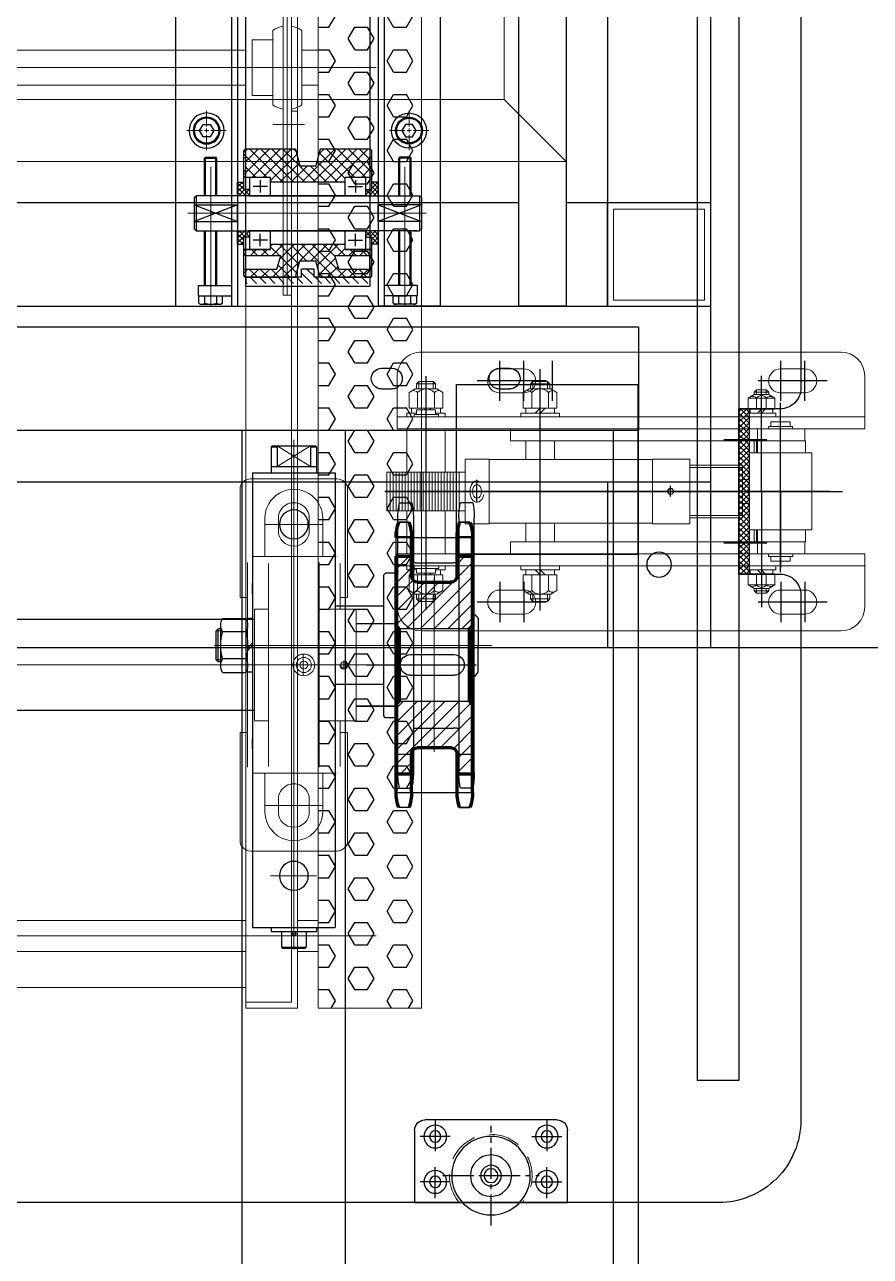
# Model space of a CAD drawing. Extents: x 539033 to 804858, y 468425 to 1263560.
# Drawn here: x 743994 to 744403, y 508501 to 509097 of the extents above; entities that cross this region are included whole.
import ezdxf

# ---------------------------------------------------------------- set-up
doc = ezdxf.new("R2010")
doc.units = 0
doc.header["$LTSCALE"] = 1000
doc.header["$MEASUREMENT"] = 0
for name, pattern in [('0', [0, 0]), ('3', [5, 2.5, -1.25, 0, -1.25]), ('ACAD_ISO02W100', [15, 12, -3]), ('ACAD_ISO04W100', [30, 24, -3, 0, -3]), ('ACAD_ISO05W100', [33, 24, -3, 0, -3, 0, -3]), ('CENTER', [50.8, 31.75, -6.35, 6.35, -6.35]), ('CENTER2', [1.125, 0.75, -0.125, 0.125, -0.125]), ('CENTERX2', [4, 2.5, -0.5, 0.5, -0.5]), ('DASHDOT', [25.4, 12.7, -6.35, 0, -6.35]), ('HIDDEN', [0.375, 0.25, -0.125]), ('SOLID', [0])]:
    doc.linetypes.add(name, pattern=pattern)
doc.layers.get('0').update_dxf_attribs({"linetype": 'CONTINUOUS'})
for name, color, linetype in [('1', 1, 'DASHDOT'), ('center', 10, 'CENTER'), ('CONTINOUS', 3, 'CONTINUOUS'), ('摄像头', 7, 'CONTINUOUS')]:
    doc.layers.add(name, color=color, linetype=linetype)
for name, color, linetype, lineweight in [('3', 7, 'ACAD_ISO04W100', 15), ('CAXA0', 7, 'CONTINUOUS', 25), ('双点划线', 7, 'ACAD_ISO05W100', 15), ('标注', 7, 'SOLID', 15), ('点划线', 1, 'ACAD_ISO04W100', 15), ('粗实线', 7, '0', 30), ('细实线', 7, 'SOLID', 15), ('虚线', 6, 'ACAD_ISO02W100', 18)]:
    doc.layers.add(name, color=color, linetype=linetype, lineweight=lineweight)

# ---------------------------------------------------------------- blocks, each defined once
blk = doc.blocks.new('A$C321231D6')
h = blk.add_hatch()
h.set_pattern_fill('HEX', color=256, scale=50, angle=180, style=0)
h.set_pattern_definition([(3e-14, (-120446.106, -88191.494), (-3e-15, 10.82531755), [6.25, -12.5]), (120, (-120446.106, -88191.494), (-9.375, -5.4126588), [6.25, -12.5]), (60, (-120439.856, -88191.494), (-9.375, 5.4126588), [6.25, -12.5])])
h.paths.add_polyline_path([(550, 0), (550, 500), (600, 500), (600, 0)])
at = {"layer": 'center', "lineweight": 5, "ltscale": 0.2}
for p, q in [((28.08, 455), (578.08, 455)), ((21.92, 35), (578.08, 35))]:
    blk.add_line(p, q, dxfattribs=at)
at = {"layer": 'center', "lineweight": 5, "ltscale": 4}
blk.add_line((543.29, 427.5), (528.07, 427.5), dxfattribs=at)
at = {"layer": 'CONTINOUS', "lineweight": 5}
for p, q in [((515, 500), (515, 0)), ((537, 497), (537, 3)), ((540, 500), (540, 0)), ((533, 345), (533, 490)), ((535, 345), (535, 490)), ((537, 345), (537, 490)), ((528, 437), (528, 473)), ((542, 437), (542, 473)), ((528, 468.5), (518, 468.5)), ((518, 441.5), (518, 468.5)), ((119.8, 463.5), (515, 463.5)), ((550, 463.5), (542, 463.5)), ((119.8, 446.5), (515, 446.5)), ((528, 441.5), (518, 441.5)), ((550, 446.5), (542, 446.5)), ((540, 434), (537, 434)), ((537, 345), (533, 345)), ((85, 42.5), (515, 42.5)), ((540, 42.5), (550, 42.5)), ((85, 27.5), (515, 27.5)), ((540, 27.5), (550, 27.5)), ((515, 10), (85, 10)), ((537, 3), (515, 3)), ((537, 3), (515, 3)), ((540, 0), (515, 0)), ((540, 0), (515, 0))]:
    blk.add_line(p, q, dxfattribs=at)
blk.add_lwpolyline([(550, 0), (550, 500), (600, 500), (600, 0)], close=True, dxfattribs=at)
for centre, start, end in [((534.26, 464.6), 96.91008, 126.69274), ((535.74, 464.6), 53.30726, 83.08992), ((534.26, 445.4), 233.30726, 263.08992), ((535.74, 445.4), 276.91008, 306.69274)]:
    blk.add_arc(centre, 10.48, start, end, dxfattribs=at)
blk = doc.blocks.new('A$C21B97B69')
at = {"color": 1, "linetype": 'CENTER2', "ltscale": 0.02}
for p, q in [((37, 51.04), (37, 2.88)), ((10, 37.88), (10, 22.68)), ((64, 37.88), (64, 22.68)), ((17.19, 29.96), (2.75, 29.96)), ((56.81, 29.96), (71.25, 29.96)), ((13.63, 26.96), (60.37, 26.96)), ((31.99, 26.96), (41.79, 26.96)), ((10, 0.12), (10, 15.32)), ((64, 0.12), (64, 15.32)), ((17.19, 8.04), (2.75, 8.04)), ((56.81, 8.04), (71.25, 8.04))]:
    blk.add_line(p, q, dxfattribs=at)
at = {"color": 4}
for p, q in [((0, 40), (74, 40)), ((0, 5), (0, 40)), ((74, 40), (74, 5)), ((69, 0), (5, 0))]:
    blk.add_line(p, q, dxfattribs=at)
for centre, radius in [((37, 26.96), 19), ((37, 26.96), 10), ((10, 29.96), 5.5), ((10, 29.96), 2.75), ((37, 26.96), 5), ((37, 26.96), 3.38), ((64, 29.96), 5.5), ((64, 29.96), 2.75), ((10, 8.04), 5.5), ((64, 8.04), 5.5), ((10, 8.04), 2.75), ((64, 8.04), 2.75)]:
    blk.add_circle(centre, radius, dxfattribs=at)
at = {"color": 4, "linetype": 'HIDDEN', "lineweight": 9, "ltscale": 0.06}
blk.add_arc((36.89, 26.96), 20, 139.31688, 40.68312, dxfattribs=at)
at = {"color": 4}
for centre, start, end in [((5, 5), 180, 270), ((69, 5), 270, 0)]:
    blk.add_arc(centre, 5, start, end, dxfattribs=at)
blk = doc.blocks.new('A$C2E146BF2')
h = blk.add_hatch()
h.set_pattern_fill('ANSI37', color=2, scale=15, style=0)
h.set_pattern_definition([(45, (-108616.8856, 27284.7453), (-1.325825215, 1.325825215), []), (135, (-108616.8856, 27284.7453), (-1.325825215, -1.325825215), [])])
h.paths.add_polyline_path([(969.96, 395.04), (974.96, 395.04), (974.96, 315.04), (969.96, 315.04)])
at = {"color": 1, "linetype": 'CENTER'}
for p, q in [((983.51, 380.04), (962.63, 380.04)), ((983.51, 330.04), (962.63, 330.04))]:
    blk.add_line(p, q, dxfattribs=at)
at = {"color": 4}
blk.add_lwpolyline([(10, 395.04, -0.414214), (0, 405.04), (0, 659.04, -0.414214), (40, 699.04), (959.96, 699.04, -0.414214), (999.96, 659.04), (999.96, 405.04, -0.414214), (989.96, 395.04), (969.96, 395.04), (969.96, 315.04), (989.96, 315.04, -0.414214), (999.96, 305.04), (999.96, 51.04, -0.414214), (959.96, 11.04), (40, 11.04, -0.414214), (0, 51.04), (0, 305.04, -0.414214), (10, 315.04), (30, 315.04), (30, 395.04)], format="xyb", close=True, dxfattribs=at)
blk.add_lwpolyline([(969.96, 395.04), (974.96, 395.04), (974.96, 315.04), (969.96, 315.04)], close=True, dxfattribs=at)
at = {"layer": 'CAXA0', "lineweight": 25}
blk.add_lwpolyline([(949.97, 70.04), (949.97, 640.04), (969.96, 640.04), (969.97, 70.04)], close=True, dxfattribs=at)
at = {"linetype": 'ByBlock', "xscale": -1, "rotation": 180}
blk.add_blockref('A$C21B97B69', (812.98, 51.04), dxfattribs=at)
blk = doc.blocks.new('A$C4D7979D7')
at = {"layer": '1', "linetype": 'CENTERX2'}
for p, q in [((29.08, 111.22), (29.08, 130.69)), ((40.71, 111.22), (40.71, 130.69)), ((165.08, 111.22), (165.08, 130.69)), ((176.71, 111.22), (176.71, 130.69)), ((18.2, 120.96), (51.58, 120.96)), ((50.01, 67.46), (50.01, 123.46)), ((154.2, 120.96), (187.58, 120.96)), ((157.14, 125.01), (157.14, 8.25)), ((212.36, 124.7), (212.36, 11.68)), ((40.8, 106.54), (40.8, 24.54)), ((40.8, 67.46), (40.8, 104.64)), ((187.7, 72.43), (187.7, 61.84)), ((232.38, 67.46), (10.86, 67.46)), ((16.86, 67.46), (232.25, 67.46)), ((40.8, 67.46), (40.8, 30.27)), ((50.01, 67.46), (50.01, 11.45)), ((94.02, 69.85), (94.02, 64.79)), ((29.08, 23.69), (29.08, 4.22)), ((40.71, 23.69), (40.71, 4.22)), ((151.2, 23.69), (151.2, 4.22)), ((165.08, 23.69), (165.08, 4.22)), ((176.71, 23.69), (176.71, 4.22)), ((18.2, 13.96), (51.58, 13.96)), ((154.2, 13.96), (187.58, 13.96))]:
    blk.add_line(p, q, dxfattribs=at)
at = {"layer": '3', "linetype": 'Continuous'}
for p, q in [((11.63, 134.91), (214.69, 134.91)), ((0, 97.7), (0, 123.28)), ((152.49, 119.44), (153.65, 120.61)), ((161.79, 119.44), (152.49, 119.44)), ((152.49, 119.44), (152.49, 117.12)), ((160.63, 120.61), (153.65, 120.61)), ((153.65, 120.61), (153.65, 117.12)), ((160.63, 120.61), (160.63, 117.12)), ((160.63, 120.61), (161.79, 119.44)), ((161.79, 119.44), (161.79, 117.12)), ((207.71, 119.44), (208.87, 120.61)), ((217.01, 119.44), (207.71, 119.44)), ((207.71, 119.44), (207.71, 117.12)), ((208.87, 120.61), (208.87, 117.12)), ((215.85, 120.61), (208.87, 120.61)), ((215.85, 120.61), (215.85, 117.12)), ((215.85, 120.61), (217.01, 119.44)), ((217.01, 119.44), (217.01, 117.12)), ((226.32, 97.7), (226.32, 123.28)), ((43.61, 112.58), (46.52, 114.33)), ((46.52, 115.49), (47.69, 116.65)), ((46.52, 114.33), (46.52, 115.49)), ((53.5, 115.49), (46.52, 115.49)), ((53.5, 114.33), (46.52, 114.33)), ((47.69, 114.33), (47.69, 116.65)), ((52.34, 116.65), (47.69, 116.65)), ((52.34, 114.33), (52.34, 116.65)), ((53.5, 115.49), (52.34, 116.65)), ((53.5, 114.33), (53.5, 115.49)), ((56.41, 112.58), (53.5, 114.33)), ((149, 115.37), (151.91, 117.12)), ((149, 107.81), (149, 115.37)), ((162.38, 117.12), (151.91, 117.12)), ((153.07, 115.37), (153.07, 107.81)), ((161.21, 115.37), (161.21, 107.81)), ((165.28, 115.37), (162.38, 117.12)), ((165.28, 107.81), (165.28, 115.37)), ((204.22, 115.37), (207.13, 117.12)), ((204.22, 107.81), (204.22, 115.37)), ((217.59, 117.12), (207.13, 117.12)), ((208.29, 115.37), (208.29, 107.81)), ((216.43, 115.37), (216.43, 107.81)), ((220.5, 115.37), (217.59, 117.12)), ((220.5, 107.81), (220.5, 115.37)), ((43.61, 107.23), (43.61, 112.58)), ((56.41, 112.58), (43.61, 112.58)), ((47.69, 107.23), (47.69, 112.58)), ((52.34, 107.23), (52.34, 112.58)), ((56.41, 107.23), (56.41, 112.58)), ((165.28, 107.81), (149, 107.81)), ((150.16, 105.37), (150.16, 107.81)), ((154.7, 107.81), (157.14, 105.37)), ((157.14, 107.81), (159.58, 105.37)), ((164.12, 105.37), (164.12, 107.81)), ((220.5, 107.81), (204.22, 107.81)), ((205.38, 105.37), (205.38, 107.81)), ((209.92, 107.81), (210.73, 107)), ((212.36, 107.81), (213.17, 107)), ((219.34, 105.37), (219.34, 107.81)), ((0, 103.51), (226.32, 103.51)), ((43.03, 103.51), (43.03, 105.37)), ((56.99, 105.37), (43.03, 105.37)), ((56.99, 103.51), (43.03, 103.51)), ((56.41, 107.23), (43.61, 107.23)), ((44.54, 105.37), (44.54, 107.23)), ((48.15, 107.23), (50.01, 105.37)), ((50.01, 107.23), (51.87, 105.37)), ((55.48, 105.37), (55.48, 107.23)), ((56.99, 103.51), (56.99, 105.37)), ((166.45, 105.37), (147.84, 105.37)), ((147.84, 103.51), (147.84, 105.37)), ((166.45, 103.51), (147.84, 103.51)), ((166.45, 105.37), (166.45, 103.51)), ((203.06, 103.51), (203.06, 105.37)), ((207.71, 105.37), (203.06, 105.37)), ((218.18, 104.67), (206.23, 104.67)), ((206.23, 103.51), (206.23, 104.67)), ((207.71, 104.67), (207.71, 107)), ((217.01, 107), (207.71, 107)), ((216.78, 104.67), (207.94, 104.67)), ((217.01, 104.67), (217.01, 107)), ((221.66, 105.37), (217.01, 105.37)), ((218.18, 103.51), (218.18, 104.67)), ((221.66, 105.37), (221.66, 103.51)), ((0, 97.7), (226.32, 97.7)), ((28.98, 91.88), (28.98, 97.7)), ((46.62, 98.86), (34.85, 98.86)), ((34.85, 97.7), (34.85, 98.86)), ((36.15, 98.86), (36.15, 101.18)), ((45.45, 101.18), (36.15, 101.18)), ((45.22, 98.86), (36.38, 98.86)), ((45.22, 97.7), (36.38, 97.7)), ((59.32, 97.7), (40.71, 97.7)), ((45.45, 98.86), (45.45, 101.18)), ((46.62, 97.7), (46.62, 98.86)), ((51.97, 91.88), (51.97, 97.7)), ((171.55, 91.88), (171.55, 97.7)), ((203.06, 76.76), (203.06, 97.7)), ((221.66, 76.76), (221.66, 97.7)), ((28.71, 86.07), (28.71, 91.88)), ((51.97, 91.88), (28.71, 91.88)), ((28.98, 91.88), (171.55, 91.88)), ((51.97, 91.88), (51.97, 86.07)), ((52.34, 86.07), (52.34, 91.88)), ((53.5, 86.07), (53.5, 91.88)), ((150.16, 82.87), (150.16, 91.88)), ((164.12, 82.87), (164.12, 91.88)), ((25.68, 67.46), (25.68, 86.07)), ((25.68, 86.07), (55.92, 86.07)), ((55.92, 67.46), (55.92, 86.07)), ((59.13, 80.25), (59.13, 54.66)), ((84.72, 80.25), (59.13, 80.25)), ((84.72, 79.09), (59.13, 79.09)), ((84.72, 83.16), (84.72, 51.76)), ((102.75, 83.16), (84.72, 83.16)), ((102.75, 83.16), (102.75, 51.76)), ((181.82, 82.87), (102.75, 82.87)), ((181.82, 83.16), (181.82, 51.76)), ((193.46, 83.16), (181.82, 83.16)), ((193.46, 83.16), (193.46, 51.76)), ((59.13, 73.27), (55.92, 73.27)), ((193.46, 76.76), (231.26, 76.76)), ((196.36, 76.76), (196.36, 58.15)), ((197.82, 76.76), (197.82, 58.15)), ((199.27, 76.76), (199.27, 58.15)), ((200.73, 76.76), (200.73, 58.15)), ((202.18, 76.76), (202.18, 58.15)), ((203.63, 76.76), (203.63, 58.15)), ((205.09, 76.76), (205.09, 58.15)), ((206.54, 76.76), (206.54, 58.15)), ((207.99, 76.76), (207.99, 58.15)), ((209.45, 76.76), (209.45, 58.15)), ((210.9, 76.76), (210.9, 58.15)), ((212.36, 76.76), (212.36, 58.15)), ((213.81, 76.76), (213.81, 58.15)), ((215.26, 76.76), (215.26, 58.15)), ((216.72, 76.76), (216.72, 58.15)), ((218.17, 76.76), (218.17, 58.15)), ((219.63, 76.76), (219.63, 58.15)), ((221.08, 76.76), (221.08, 58.15)), ((222.53, 76.76), (222.53, 58.15)), ((223.99, 76.76), (223.99, 58.15)), ((225.44, 76.76), (225.44, 58.15)), ((226.89, 76.76), (226.89, 58.15)), ((228.35, 76.76), (228.35, 58.15)), ((229.8, 76.76), (229.8, 58.15)), ((231.26, 76.76), (231.26, 58.15)), ((25.68, 67.46), (25.68, 48.85)), ((55.92, 67.46), (55.92, 48.85)), ((59.13, 61.64), (55.92, 61.64)), ((84.72, 55.83), (59.13, 55.83)), ((84.72, 54.66), (59.13, 54.66)), ((193.46, 58.15), (231.26, 58.15)), ((203.06, 58.15), (203.06, 37.22)), ((221.66, 58.15), (221.66, 37.22)), ((25.68, 48.85), (55.92, 48.85)), ((28.71, 48.85), (28.71, 43.03)), ((51.97, 43.03), (51.97, 48.85)), ((52.34, 48.85), (52.34, 43.03)), ((53.5, 48.85), (53.5, 43.03)), ((102.75, 51.76), (84.72, 51.76)), ((181.82, 52.05), (102.75, 52.05)), ((150.16, 52.05), (150.16, 43.03)), ((164.12, 52.05), (164.12, 43.03)), ((193.46, 51.76), (181.82, 51.76)), ((51.97, 43.03), (28.71, 43.03)), ((28.98, 43.03), (171.55, 43.03)), ((28.98, 43.03), (28.98, 37.22)), ((51.97, 43.03), (51.97, 37.22)), ((171.55, 43.03), (171.55, 37.22)), ((0, 37.22), (226.32, 37.22)), ((0, 37.22), (0, 11.63)), ((34.99, 37.22), (34.99, 36.05)), ((46.62, 36.05), (34.99, 36.05)), ((36.15, 36.05), (36.15, 33.73)), ((45.22, 37.22), (36.38, 37.22)), ((45.22, 36.05), (36.38, 36.05)), ((59.32, 37.22), (40.71, 37.22)), ((45.45, 36.05), (45.45, 33.73)), ((46.62, 37.22), (46.62, 36.05)), ((226.32, 37.22), (226.32, 11.63)), ((0, 31.4), (226.32, 31.4)), ((45.45, 33.73), (36.15, 33.73)), ((56.99, 31.4), (43.03, 31.4)), ((43.03, 31.4), (43.03, 29.54)), ((56.99, 31.4), (56.99, 29.54)), ((166.45, 31.4), (147.84, 31.4)), ((147.84, 31.4), (147.84, 29.54)), ((166.45, 29.54), (166.45, 31.4)), ((203.06, 31.4), (203.06, 29.54)), ((206.37, 31.4), (206.37, 30.24)), ((218.18, 30.24), (206.37, 30.24)), ((207.71, 30.24), (207.71, 27.91)), ((216.78, 30.24), (207.94, 30.24)), ((217.01, 30.24), (217.01, 27.91)), ((218.18, 31.4), (218.18, 30.24)), ((221.66, 29.54), (221.66, 31.4)), ((56.99, 29.54), (43.03, 29.54)), ((56.41, 27.68), (43.61, 27.68)), ((43.61, 27.68), (43.61, 22.33)), ((44.54, 29.54), (44.54, 27.68)), ((47.69, 27.68), (47.69, 22.33)), ((48.15, 27.68), (50.01, 29.54)), ((50.01, 27.68), (51.87, 29.54)), ((52.34, 27.68), (52.34, 22.33)), ((55.48, 29.54), (55.48, 27.68)), ((56.41, 27.68), (56.41, 22.33)), ((166.45, 29.54), (147.84, 29.54)), ((165.28, 27.1), (149, 27.1)), ((149, 27.1), (149, 19.54)), ((150.16, 29.54), (150.16, 27.1)), ((153.07, 19.54), (153.07, 27.1)), ((154.7, 27.1), (157.14, 29.54)), ((157.14, 27.1), (159.58, 29.54)), ((161.21, 19.54), (161.21, 27.1)), ((164.12, 29.54), (164.12, 27.1)), ((165.28, 27.1), (165.28, 19.54)), ((207.71, 29.54), (203.06, 29.54)), ((204.22, 27.1), (204.22, 19.54)), ((220.5, 27.1), (204.22, 27.1)), ((205.38, 29.54), (205.38, 27.1)), ((217.01, 27.91), (207.71, 27.91)), ((208.29, 19.54), (208.29, 27.1)), ((209.92, 27.1), (210.73, 27.91)), ((212.36, 27.1), (213.17, 27.91)), ((216.43, 19.54), (216.43, 27.1)), ((221.66, 29.54), (217.01, 29.54)), ((219.34, 29.54), (219.34, 27.1)), ((220.5, 27.1), (220.5, 19.54)), ((56.41, 22.33), (43.61, 22.33)), ((43.61, 22.33), (46.52, 20.59)), ((53.5, 20.59), (46.52, 20.59)), ((46.52, 20.59), (46.52, 19.42)), ((46.52, 19.42), (47.69, 18.26)), ((53.5, 19.42), (46.52, 19.42)), ((47.69, 20.59), (47.69, 18.26)), ((52.34, 18.26), (47.69, 18.26)), ((52.34, 20.59), (52.34, 18.26)), ((53.5, 19.42), (52.34, 18.26)), ((56.41, 22.33), (53.5, 20.59)), ((53.5, 20.59), (53.5, 19.42)), ((149, 19.54), (151.91, 17.79)), ((165.28, 19.54), (162.38, 17.79)), ((204.22, 19.54), (207.13, 17.79)), ((220.5, 19.54), (217.59, 17.79)), ((162.38, 17.79), (151.91, 17.79)), ((152.49, 15.47), (152.49, 17.79)), ((161.79, 15.47), (152.49, 15.47)), ((152.49, 15.47), (153.65, 14.31)), ((153.65, 14.31), (153.65, 17.79)), ((160.63, 14.31), (153.65, 14.31)), ((160.63, 14.31), (160.63, 17.79)), ((160.63, 14.31), (161.79, 15.47)), ((161.79, 15.47), (161.79, 17.79)), ((217.59, 17.79), (207.13, 17.79)), ((207.71, 15.47), (207.71, 17.79)), ((217.01, 15.47), (207.71, 15.47)), ((207.71, 15.47), (208.87, 14.31)), ((208.87, 14.31), (208.87, 17.79)), ((215.85, 14.31), (208.87, 14.31)), ((215.85, 14.31), (215.85, 17.79)), ((215.85, 14.31), (217.01, 15.47)), ((217.01, 15.47), (217.01, 17.79)), ((11.63, 0), (214.69, 0))]:
    blk.add_line(p, q, dxfattribs=at)
for points in [[(40.71, 115.14), (29.08, 115.14, -1), (29.08, 126.77), (40.71, 126.77, -1)], [(176.71, 115.14), (165.08, 115.14, -1), (165.08, 126.77), (176.71, 126.77, -1)], [(40.71, 8.14), (29.08, 8.14, -1), (29.08, 19.77), (40.71, 19.77, -1)], [(176.71, 8.14), (165.08, 8.14, -1), (165.08, 19.77), (176.71, 19.77, -1)]]:
    blk.add_lwpolyline(points, format="xyb", close=True, dxfattribs=at)
blk.add_lwpolyline([(92.56, 67.46), (93.29, 66.19), (94.76, 66.19), (95.49, 67.46), (94.76, 68.73), (93.29, 68.73)], close=True, dxfattribs=at)
blk.add_circle((94.02, 67.46), 1.47, dxfattribs=at)
for centre, radius, start, end in [((11.63, 123.28), 11.63, 90, 180), ((214.69, 123.28), 11.63, 0, 90), ((45.65, 110.55), 2.88, 44.98632, 106.91382), ((50.01, 111.19), 2.71, 30.8315, 149.16851), ((54.37, 110.55), 2.88, 73.08618, 135.01368), ((151.04, 113.34), 2.88, 44.98632, 106.91382), ((157.16, 111.47), 5.65, 90.13849, 136.25869), ((157.13, 111.47), 5.65, 43.74131, 89.86151), ((163.25, 113.34), 2.88, 73.08618, 135.01368), ((206.25, 113.34), 2.88, 44.98632, 106.91382), ((212.37, 111.47), 5.65, 90.13849, 136.25869), ((212.35, 111.47), 5.65, 43.74131, 89.86151), ((218.47, 113.34), 2.88, 73.08618, 135.01368), ((45.65, 24.36), 2.88, 253.08618, 315.01368), ((50.01, 23.72), 2.71, 210.83149, 329.1685), ((54.37, 24.36), 2.88, 224.98632, 286.91382), ((151.04, 21.57), 2.88, 253.08618, 315.01368), ((157.16, 23.45), 5.65, 223.74131, 269.86151), ((157.13, 23.45), 5.65, 270.13849, 316.25869), ((163.25, 21.57), 2.88, 224.98632, 286.91382), ((206.25, 21.57), 2.88, 253.08618, 315.01368), ((212.37, 23.45), 5.65, 223.74131, 269.86151), ((212.35, 23.45), 5.65, 270.13849, 316.25869), ((218.47, 21.57), 2.88, 224.98632, 286.91382), ((11.63, 11.63), 11.63, 180, 270), ((214.69, 11.63), 11.63, 270, 0)]:
    blk.add_arc(centre, radius, start, end, dxfattribs=at)
for major_axis, ratio, start_param, end_param in [((0, 5.23), 0.646868, 2.866308, 7.562214), ((0, 3.29), 0.665997, 3.141593, 9.424778)]:
    blk.add_ellipse((187.7, 67.46), major_axis=major_axis, ratio=ratio, start_param=start_param, end_param=end_param, dxfattribs=at)
blk = doc.blocks.new('A$C2D793344')
at = {"layer": '双点划线'}
for p, q in [((-139.99, 245.45), (-123.99, 235.45)), ((-139.99, 235.45), (-123.99, 245.45))]:
    blk.add_line(p, q, dxfattribs=at)
at = {"layer": '点划线'}
for p, q in [((-131.99, 248.31), (-131.99, 1.73)), ((-120.7, 207.45), (-142.89, 207.45)), ((-120.7, 37.45), (-142.89, 37.45)), ((-133.38, 9.45), (-130.49, 9.45))]:
    blk.add_line(p, q, dxfattribs=at)
at = {"layer": '点划线', "linetype": '3'}
blk.add_line((-227.77, 148.92), (-93.34, 148.92), dxfattribs=at)
at = {"layer": '粗实线'}
for p, q in [((-142.49, 245.45), (-142.99, 244.95)), ((-139.99, 244.95), (-142.99, 244.95)), ((-142.99, 244.95), (-142.99, 232.45)), ((-121.49, 245.45), (-142.49, 245.45)), ((-139.99, 245.45), (-139.99, 235.45)), ((-123.99, 245.45), (-123.99, 235.45)), ((-120.99, 244.95), (-123.99, 244.95)), ((-121.49, 245.45), (-120.99, 244.95)), ((-120.99, 244.95), (-120.99, 232.45)), ((-151.99, 232.45), (-151.99, 12.45)), ((-111.99, 232.45), (-151.99, 232.45)), ((-120.99, 235.45), (-142.99, 235.45)), ((-111.99, 232.45), (-111.99, 153.61)), ((-218.59, 217.92), (-212.58, 217.92)), ((-183.08, 217.92), (-189.09, 217.92)), ((-219.34, 87.27), (-219.34, 210.57)), ((-211.84, 210.57), (-211.84, 87.27)), ((-189.84, 210.57), (-189.84, 87.27)), ((-182.34, 87.27), (-182.34, 210.57)), ((-211.84, 201.51), (-219.34, 201.51)), ((-182.34, 201.51), (-189.84, 201.51)), ((-210.84, 188.92), (-209.14, 188.92)), ((-190.84, 188.92), (-209.14, 188.92)), ((-181.34, 183.92), (-176.34, 183.92)), ((-176.34, 183.92), (-175.34, 182.92)), ((-175.34, 182.92), (-175.34, 114.92)), ((-111.99, 173.92), (-111.99, 178.92)), ((-111.99, 173.61), (-111.99, 12.45)), ((-175.34, 167.92), (-151.99, 167.92)), ((-219.64, 163.92), (-221.14, 161.92)), ((-221.14, 161.92), (-221.14, 148.92)), ((-97.51, 162), (-108.69, 162)), ((-108.69, 155.46), (-97.51, 155.46)), ((-96.6, 139.1), (-96.6, 158.73)), ((-221.14, 135.92), (-221.14, 148.92)), ((-108.69, 142.38), (-97.51, 142.38)), ((-219.64, 133.92), (-221.14, 135.92)), ((-97.51, 135.83), (-108.69, 135.83)), ((-175.34, 129.92), (-151.99, 129.92)), ((-181.34, 113.92), (-176.34, 113.92)), ((-176.34, 113.92), (-175.34, 114.92)), ((-210.84, 108.92), (-209.14, 108.92)), ((-190.84, 108.92), (-209.14, 108.92)), ((-111.99, 98.92), (-111.99, 103.92)), ((-211.84, 96.32), (-219.34, 96.32)), ((-182.34, 96.32), (-189.84, 96.32)), ((-218.59, 79.92), (-212.58, 79.92)), ((-183.08, 79.92), (-189.09, 79.92)), ((-111.99, 12.45), (-151.99, 12.45)), ((-142.99, 12.45), (-142.99, 10.45)), ((-120.99, 12.45), (-120.99, 10.45)), ((-120.99, 10.45), (-142.99, 10.45)), ((-137.99, 10.45), (-137.99, 2.95)), ((-125.99, 10.45), (-125.99, 2.95)), ((-125.99, 2.95), (-137.99, 2.95)), ((-137.99, 2.95), (-137.49, 2.45)), ((-126.49, 2.45), (-137.49, 2.45)), ((-125.99, 2.95), (-126.49, 2.45))]:
    blk.add_line(p, q, dxfattribs=at)
at = {"layer": '粗实线', "linetype": 'SOLID'}
for p, q in [((-111.99, 161.92), (-109.6, 161.92)), ((-109.6, 135.92), (-109.6, 161.92)), ((-96.6, 156.92), (-95.31, 156.92)), ((-95.31, 140.92), (-95.31, 156.92)), ((-94.31, 155.92), (-95.31, 156.92)), ((-94.31, 141.92), (-94.31, 155.92)), ((-109.6, 147.35), (-111.99, 150.14)), ((-109.6, 146.26), (-111.99, 149.04)), ((-96.6, 140.92), (-95.31, 140.92)), ((-95.31, 140.92), (-94.31, 141.92)), ((-111.99, 135.92), (-109.6, 135.92))]:
    blk.add_line(p, q, dxfattribs=at)
at = {"layer": '粗实线', "linetype": 'SOLID', "lineweight": 13}
for p, q in [((-96.6, 155.92), (-94.31, 155.92)), ((-96.6, 141.92), (-94.31, 141.92))]:
    blk.add_line(p, q, dxfattribs=at)
at = {"layer": '粗实线'}
for centre in [(-131.99, 207.45), (-131.99, 37.45)]:
    blk.add_circle(centre, 7, dxfattribs=at)
for centre, radius, start, end in [((-182.68, 210.58), 36.66, 168.44619, 180.01233), ((-248.49, 210.58), 36.66, 359.98767, 11.55381), ((-153.18, 210.58), 36.66, 168.44619, 180.01233), ((-218.99, 210.58), 36.66, 359.98767, 11.55381), ((-210.84, 189.92), 1, 180, 270), ((-190.84, 189.92), 1, 270, 0), ((-181.34, 184.92), 1, 180, 270), ((-103.26, 158.73), 6.34, 148.94238, 211.05762), ((-102.94, 158.73), 6.34, 328.94238, 31.05762), ((-85.6, 148.92), 24, 164.18071, 195.81929), ((-120.6, 148.92), 24, 344.18071, 15.81929), ((-103.26, 139.1), 6.34, 148.94238, 211.05762), ((-102.94, 139.1), 6.34, 328.94238, 31.05762), ((-181.34, 112.92), 1, 90, 180), ((-210.84, 107.92), 1, 90, 180), ((-190.84, 107.92), 1, 0, 90), ((-182.68, 87.26), 36.66, 179.98767, 191.55381), ((-248.49, 87.26), 36.66, 348.44619, 0.01233), ((-153.18, 87.26), 36.66, 179.98767, 191.55381), ((-218.99, 87.26), 36.66, 348.44619, 0.01233)]:
    blk.add_arc(centre, radius, start, end, dxfattribs=at)
at = {"layer": '细实线'}
blk.add_circle((-131.99, 9.45), 1, dxfattribs=at)
blk = doc.blocks.new('A$C77823ED7')
at = {"layer": '细实线'}
h = blk.add_hatch(dxfattribs=at)
h.set_pattern_fill('ANSI31', color=256, scale=1.5, angle=90, style=0)
h.set_pattern_definition([(135, (11724.6324, -12990.463), (-3.367596, -3.367596), [])])
h.paths.add_polyline_path([(0.35, 83.25), (0.35, 48.15), (2.8, 48.15), (2.8, 57.75, -0.414214), (5.8, 60.75), (21.8, 60.75, -0.414214), (24.8, 57.75), (24.8, 48.15), (32.3, 48.15), (32.3, 62.75), (32.3, 81.75), (30.8, 83.25)])
h.paths.add_polyline_path([(-4.7, 81.75), (-4.7, 48.15), (0.35, 48.15), (0.35, 83.25), (-3.2, 83.25)])
h.paths.add_polyline_path([(5.8, 140.75, -0.414214), (2.8, 143.75), (2.8, 153.35), (0.35, 153.35), (0.35, 118.25), (30.8, 118.25), (32.3, 119.75), (32.3, 138.75), (32.3, 153.35), (24.8, 153.35), (24.8, 143.75, -0.414214), (21.8, 140.75)])
h.paths.add_polyline_path([(-4.7, 153.35), (-4.7, 119.75), (-3.2, 118.25), (0.35, 118.25), (0.35, 153.35)])
for p, q in [((1.55, 169.75), (-3.45, 169.75)), ((-3.45, 169.75), (1.55, 169.75)), ((1.55, 169.75), (-3.45, 169.75)), ((26.05, 169.75), (31.05, 169.75)), ((31.05, 169.75), (26.05, 169.75)), ((32.3, 138.75), (32.3, 162.4)), ((32.3, 62.75), (32.3, 39.1)), ((1.55, 31.75), (-3.45, 31.75)), ((-3.45, 31.75), (1.55, 31.75)), ((26.05, 31.75), (31.05, 31.75))]:
    blk.add_line(p, q)
at = {"color": 1, "linetype": '0', "lineweight": 25}
for p, q in [((32.3, 162.4), (-4.7, 162.4)), ((46.74, 100.75), (-6.49, 100.75)), ((32.3, 39.1), (-4.7, 39.1))]:
    blk.add_line(p, q, dxfattribs=at)
at = {"linetype": 'Continuous', "lineweight": 70}
for p, q in [((-4.7, 153.35), (-4.7, 162.4)), ((2.8, 143.75), (2.8, 162.4)), ((24.8, 143.75), (24.8, 162.4)), ((2.8, 153.35), (-4.7, 153.35)), ((-4.7, 39.1), (-4.7, 153.35)), ((32.3, 153.35), (24.8, 153.35)), ((32.3, 39.1), (32.3, 153.35)), ((21.8, 140.75), (5.8, 140.75)), ((-3.2, 118.25), (-4.7, 119.75)), ((30.8, 118.25), (32.3, 119.75)), ((-3.2, 83.25), (-3.2, 118.25)), ((30.8, 118.25), (30.8, 83.25)), ((-3.2, 83.25), (-4.7, 81.75)), ((30.8, 83.25), (32.3, 81.75)), ((21.8, 60.75), (5.8, 60.75)), ((2.8, 39.1), (2.8, 57.75)), ((24.8, 39.1), (24.8, 57.75)), ((2.8, 48.15), (-4.7, 48.15)), ((32.3, 48.15), (24.8, 48.15))]:
    blk.add_line(p, q, dxfattribs=at)
at = {"color": 7}
for p, q in [((-3.2, 118.25), (30.8, 118.25)), ((30.8, 83.25), (-3.2, 83.25))]:
    blk.add_line(p, q, dxfattribs=at)
at = {"linetype": 'Continuous', "lineweight": 70}
for centre, radius, start, end in [((17.5, 162.4), 22.2, 160.66559, 180), ((-19.4, 162.4), 22.2, 0, 19.33441), ((47, 162.4), 22.2, 160.66559, 180), ((10.1, 162.4), 22.2, 0, 19.33441), ((5.8, 143.75), 3, 180, 270), ((21.8, 143.75), 3, 270, 0), ((5.8, 57.75), 3, 90, 180), ((21.8, 57.75), 3, 0, 90), ((17.5, 39.1), 22.2, 180, 199.33441), ((-19.4, 39.1), 22.2, 340.66559, 0), ((47, 39.1), 22.2, 180, 199.33441), ((10.1, 39.1), 22.2, 340.66559, 0)]:
    blk.add_arc(centre, radius, start, end, dxfattribs=at)
blk = doc.blocks.new('A$C554F1C6F')
for p, q in [((57.36, 56.2), (5, 56.2)), ((57.36, 56.2), (57.36, 52.67)), ((175, 56.2), (122.64, 56.2)), ((122.64, 56.2), (122.64, 52.67)), ((0, 51.2), (0, 9.2)), ((37.59, 50.41), (37.59, 9.63)), ((40.52, 52.67), (90, 52.67)), ((117, 49.2), (63, 49.2)), ((63, 49.2), (63, 42.39)), ((139.48, 52.67), (90, 52.67)), ((117, 49.2), (117, 42.39)), ((142.41, 50.41), (142.41, 9.63)), ((180, 51.2), (180, 9.2)), ((19, 44.2), (37.59, 44.2)), ((40.85, 42.39), (90, 42.39)), ((139.15, 42.39), (90, 42.39)), ((161, 44.2), (142.41, 44.2)), ((19, 37.7), (25, 37.7)), ((161, 37.7), (155, 37.7)), ((19, 22.7), (25, 22.7)), ((40.52, 18.01), (90, 18.01)), ((63, 18.01), (63, 0)), ((139.48, 18.01), (90, 18.01)), ((117, 18.01), (117, 0)), ((161, 22.7), (155, 22.7)), ((19, 16.2), (37.59, 16.2)), ((161, 16.2), (142.41, 16.2)), ((40.85, 7.73), (63, 7.73)), ((57.36, 7.73), (57.36, 4.2)), ((139.15, 7.73), (117, 7.73)), ((122.64, 7.73), (122.64, 4.2)), ((57.36, 4.2), (5, 4.2)), ((175, 4.2), (122.64, 4.2)), ((117, 0), (63, 0))]:
    blk.add_line(p, q)
for centre, radius in [((90, 25.36), 5.27), ((90, 25.36), 3.65), ((90, 25.36), 3.65), ((90, 25.36), 1.89), ((90, 6), 1.5)]:
    blk.add_circle(centre, radius)
for centre, radius, start, end in [((5, 51.2), 5, 90, 180), ((175, 51.2), 5, 0, 90), ((19, 30.2), 14, 90, 270), ((161, 30.2), 14, 270, 90), ((19, 30.2), 7.5, 90, 270), ((25, 30.2), 7.5, 270, 90), ((155, 30.2), 7.5, 90, 270), ((161, 30.2), 7.5, 270, 90), ((5, 9.2), 5, 180, 270), ((90, 6), 2, 90, 0), ((175, 9.2), 5, 270, 0)]:
    blk.add_arc(centre, radius, start, end)
at = {"layer": '点划线', "color": 1}
for p, q in [((90, 52.67), (90, 0)), ((22, 44.2), (22, 16.2)), ((158, 44.2), (158, 16.2)), ((180, 30.2), (0, 30.2)), ((95.26, 25.66), (84.74, 25.66)), ((92, 6), (88, 6))]:
    blk.add_line(p, q, dxfattribs=at)
blk = doc.blocks.new('A$C48FF1589')
for p, q in [((50, 720), (550, 720)), ((550, 0), (550, 720)), ((600, 720), (550, 720)), ((600, 0), (600, 720)), ((50, 708), (550, 708)), ((570, 652.71), (570, 657.71)), ((580, 652.71), (580, 657.71)), ((431.5, 609.72), (431.5, 630.72)), ((441.5, 609.72), (441.5, 630.72)), ((416.5, 602.72), (416.5, 583.42)), ((416.5, 583.42), (416.5, 602.72)), ((456.5, 583.42), (456.5, 602.72)), ((570, 595.73), (570, 600.73)), ((580, 595.73), (580, 600.73)), ((50, 578.22), (550, 578.22)), ((414.5, 534.22), (414.5, 243.85, -2661149.68)), ((458.5, 534.22), (458.5, 243.85, -2661149.68)), ((50, 528.22), (550, 528.22))]:
    blk.add_line(p, q)
for centre, start, end in [((575, 657.71), 0, 180), ((575, 652.71), 180, 0), ((436.5, 630.72), 0, 180), ((436.5, 609.72), 180, 0), ((575, 600.73), 0, 180), ((575, 595.73), 180, 0)]:
    blk.add_arc(centre, 5, start, end)
at = {"layer": '点划线'}
for p, q in [((478.84, 621.22), (394.53, 621.22)), ((436.5, 624.22), (436.5, 73.88, -2560813.88))]:
    blk.add_line(p, q, dxfattribs=at)
at = {"color": 4, "linetype": '0', "lineweight": 25, "rotation": 270}
for name, p in [('A$C2D793344', (297.05, 421.24)), ('A$C77823ED7', (335.75, 635.02))]:
    blk.add_blockref(name, p, dxfattribs=at)
at = {"layer": '标注', "extrusion": (0, 0, -1), "zscale": -1, "rotation": 180}
blk.add_blockref('A$C554F1C6F', (-346.5, 583.42), dxfattribs=at)
blk = doc.blocks.new('A$C2F8B2D76')
at = {"layer": '粗实线'}
for p, q in [((0, 0), (0, 1170)), ((23, 23), (23, 1170))]:
    blk.add_line(p, q, dxfattribs=at)
blk = doc.blocks.new('A$C045C5497')
at = {"layer": '标注'}
h = blk.add_hatch(dxfattribs=at)
h.set_pattern_fill('ANSI37', color=256, scale=30, angle=180, style=0)
h.set_pattern_definition([(315, (-71.7506, 494.0958), (-2.65165, -2.65165), []), (225, (-71.7506, 494.0958), (-2.65165, 2.65165), [])])
h.paths.add_polyline_path([(26.07, 51.1), (26.07, 58.9), (18.07, 61), (18.07, 85, -0.414214), (19.07, 86), (22.07, 86), (22.07, 85), (22.07, 70), (28.57, 68), (28.57, 85), (28.57, 86), (31.57, 86), (31.57, 73), (34.07, 73), (34.07, 37), (31.57, 37), (31.57, 24), (28.57, 24), (28.57, 25), (28.57, 42), (22.07, 40), (22.07, 25), (22.07, 24), (19.07, 24, -0.414214), (18.07, 25), (18.07, 49)])
h.paths.add_polyline_path([(64.07, 73), (66.57, 73), (66.57, 86), (69.57, 86), (69.57, 85), (76.07, 85), (76.07, 86), (79.07, 86, -0.414214), (80.07, 85), (80.07, 61), (72.07, 58.9), (72.07, 51.1), (80.07, 49), (80.07, 25, -0.414214), (79.07, 24), (76.07, 24), (76.07, 25), (69.57, 25), (69.57, 24), (66.57, 24), (66.57, 37), (64.07, 37)])
h = blk.add_hatch(dxfattribs=at)
h.set_pattern_fill('ANSI37', color=256, scale=0.5, style=0)
h.set_pattern_definition([(45, (2643.7903, -5641.6665), (-1.122532, 1.122532), []), (135, (2643.7903, -5641.6665), (-1.122532, -1.122532), [])])
h.paths.add_polyline_path([(34.07, 89), (34.07, 86), (37.57, 86), (37.57, 83), (40.57, 83), (40.57, 89)])
h.paths.add_polyline_path([(57.57, 83), (60.57, 83), (60.57, 86), (64.07, 86), (64.07, 89), (57.57, 89)])
h = blk.add_hatch(dxfattribs=at)
h.set_pattern_fill('ANSI37', color=256, scale=0.5, style=0)
h.set_pattern_definition([(315, (2643.7903, 5751.6664), (-1.122532, -1.122532), []), (225, (2643.7903, 5751.6664), (-1.122532, 1.122532), [])])
h.paths.add_polyline_path([(34.07, 21), (34.07, 24), (37.57, 24), (37.57, 27), (40.57, 27), (40.57, 21)])
h.paths.add_polyline_path([(57.57, 27), (60.57, 27), (60.57, 24), (64.07, 24), (64.07, 21), (57.57, 21)])
at = {"layer": '粗实线'}
h = blk.add_hatch(dxfattribs=at)
h.set_pattern_fill('ANSI31', color=3, angle=180, style=0)
h.set_pattern_definition([(225, (2638.8508, -131.3395), (2.245064, -2.245064), [])])
h.paths.add_polyline_path([(18.07, 58), (22.07, 58), (22.07, 55), (15.07, 55), (15.07, 85), (18.07, 85)])
h.paths.add_polyline_path([(15.07, 55), (22.07, 55), (22.07, 52), (18.07, 52), (18.07, 25), (15.07, 25)])
at = {"layer": '点划线'}
for p, q in [((3.81, 102, 0), (71.55, 102, 0)), ((3.81, 8, 0), (71.55, 8, 0))]:
    blk.add_line(p, q, dxfattribs=at)
at = {"layer": '粗实线'}
for p, q in [((5.53, 107.77, 0), (5.07, 106.98, 0)), ((5.53, 107.77, 0), (9.07, 107.77, 0)), ((9.07, 108, 0), (9.07, 92, 0)), ((9.07, 108, 0), (14.07, 108, 0)), ((9.07, 107.77, 0), (9.07, 92, 0)), ((14.07, 108, 0), (14.07, 92, 0)), ((41.47, 110, 0), (40.57, 109.1, 0)), ((40.57, 109.1, 0), (40.57, 26.5, 0)), ((57.57, 109.1, 0), (40.57, 109.1, 0)), ((56.67, 110, 0), (41.47, 110, 0)), ((53.07, 110, 0), (45.07, 89, 0)), ((53.07, 89, 0), (45.07, 110, 0)), ((45.07, 110, 0), (45.07, 89, 0)), ((53.07, 110, 0), (53.07, 89, 0)), ((56.67, 110, 0), (57.57, 109.1, 0)), ((57.57, 26.5, 0), (57.57, 109.1, 0)), ((5.07, 106.98, 0), (5.07, 97.02, 0)), ((5.55, 104.89, 0), (9.07, 104.89, 0)), ((14.07, 105, 0), (40.57, 105, 0)), ((14.07, 104.5, 0), (40.57, 104.5, 0)), ((57.57, 105, 0), (75.76, 105, 0)), ((57.57, 104.5, 0), (76.26, 104.5, 0)), ((75.76, 105, 0), (76.26, 104.5, 0)), ((75.76, 105, 0), (75.76, 99, 0)), ((76.26, 104.5, 0), (76.26, 99.5, 0)), ((5.53, 96.23, 0), (5.07, 97.02, 0)), ((5.53, 96.23, 0), (9.07, 96.23, 0)), ((5.55, 99.11, 0), (9.07, 99.11, 0)), ((14.07, 99.5, 0), (40.57, 99.5, 0)), ((14.07, 99, 0), (40.57, 99, 0)), ((57.57, 99.5, 0), (76.26, 99.5, 0)), ((57.57, 99, 0), (75.76, 99, 0)), ((76.26, 99.5, 0), (75.76, 99, 0)), ((14.07, 92, 0), (9.07, 92, 0)), ((18.07, 58, 0), (18.07, 85, 0)), ((18.07, 85, 0), (18.07, 61, 0)), ((19.07, 86, 0), (37.57, 86, 0)), ((22.07, 86, 0), (22.07, 85, 0)), ((22.07, 85, 0), (22.07, 70, 0)), ((22.07, 85, 0), (28.57, 85, 0)), ((28.57, 85, 0), (28.57, 86, 0)), ((28.57, 85, 0), (28.57, 68, 0)), ((31.57, 73, 0), (31.57, 86, 0)), ((31.57, 86, 0), (31.57, 73, 0)), ((31.57, 86, 0), (31.57, 73, 0)), ((34.07, 89, 0), (40.57, 89, 0)), ((34.07, 89, 0), (34.07, 86, 0)), ((37.57, 83, 0), (37.57, 86, 0)), ((40.57, 2.3, 0), (40.57, 83.5, 0)), ((45.07, 89, 0), (53.07, 89, 0)), ((57.57, 89, 0), (64.07, 89, 0)), ((57.57, 83.5, 0), (57.57, 0.9, 0)), ((60.57, 83, 0), (60.57, 86, 0)), ((60.57, 86, 0), (79.07, 86, 0)), ((64.07, 89, 0), (64.07, 86, 0)), ((66.57, 86, 0), (66.57, 73, 0)), ((69.57, 86, 0), (69.57, 85, 0)), ((69.57, 85, 0), (76.07, 85, 0)), ((76.07, 86, 0), (76.07, 85, 0)), ((80.07, 61, 0), (80.07, 85, 0)), ((31.57, 83, 0), (40.57, 83, 0)), ((33.07, 78, 0), (39.07, 78, 0)), ((36.07, 74.5, 0), (36.07, 81.5, 0)), ((40.57, 73, 0), (40.57, 83, 0)), ((57.57, 73, 0), (57.57, 83, 0)), ((57.57, 83, 0), (66.57, 83, 0)), ((65.07, 78, 0), (59.07, 78, 0)), ((62.07, 74.5, 0), (62.07, 81.5, 0)), ((31.57, 73, 0), (40.57, 73, 0)), ((34.07, 73, 0), (34.07, 37, 0)), ((57.57, 73, 0), (66.57, 73, 0)), ((64.07, 37, 0), (64.07, 73, 0)), ((22.07, 70, 0), (28.57, 68, 0)), ((18.07, 61, 0), (26.07, 58.9, 0)), ((80.07, 61, 0), (72.07, 58.9, 0)), ((18.07, 58, 0), (22.07, 58, 0)), ((22.07, 52, 0), (22.07, 58, 0)), ((26.07, 58.9, 0), (26.07, 51.1, 0)), ((72.07, 58.9, 0), (72.07, 51.1, 0)), ((18.07, 52, 0), (22.07, 52, 0)), ((18.07, 25, 0), (18.07, 52, 0)), ((18.07, 49, 0), (26.07, 51.1, 0)), ((18.07, 49, 0), (18.07, 25, 0)), ((80.07, 49, 0), (72.07, 51.1, 0)), ((80.07, 25, 0), (80.07, 49, 0)), ((22.07, 40, 0), (28.57, 42, 0)), ((28.57, 42, 0), (28.57, 25, 0)), ((22.07, 40, 0), (22.07, 25, 0)), ((31.57, 37, 0), (40.57, 37, 0)), ((31.57, 37, 0), (31.57, 24, 0)), ((31.57, 37, 0), (31.57, 24, 0)), ((31.57, 24, 0), (31.57, 37, 0)), ((31.57, 24, 0), (31.57, 37, 0)), ((40.57, 37, 0), (40.57, 27, 0)), ((57.57, 37, 0), (66.57, 37, 0)), ((57.57, 37, 0), (57.57, 27, 0)), ((66.57, 37, 0), (66.57, 24, 0)), ((33.07, 32, 0), (39.07, 32, 0)), ((36.07, 35.5, 0), (36.07, 28.5, 0)), ((65.07, 32, 0), (59.07, 32, 0)), ((62.07, 35.5, 0), (62.07, 28.5, 0)), ((19.07, 24, 0), (37.57, 24, 0)), ((22.07, 25, 0), (22.07, 24, 0)), ((22.07, 25, 0), (28.57, 25, 0)), ((28.57, 25, 0), (28.57, 24, 0)), ((31.57, 27, 0), (40.57, 27, 0)), ((34.07, 21, 0), (34.07, 24, 0)), ((37.57, 27, 0), (37.57, 24, 0)), ((57.57, 27, 0), (66.57, 27, 0)), ((60.57, 27, 0), (60.57, 24, 0)), ((60.57, 24, 0), (79.07, 24, 0)), ((64.07, 21, 0), (64.07, 24, 0)), ((69.57, 25, 0), (69.57, 24, 0)), ((69.57, 25, 0), (76.07, 25, 0)), ((76.07, 25, 0), (76.07, 24, 0)), ((9.07, 2, 0), (9.07, 18, 0)), ((9.07, 2.23, 0), (9.07, 18, 0)), ((14.07, 18, 0), (9.07, 18, 0)), ((14.07, 2, 0), (14.07, 18, 0)), ((34.07, 21, 0), (40.57, 21, 0)), ((45.07, 21, 0), (53.07, 21, 0)), ((53.07, 0, 0), (45.07, 21, 0)), ((53.07, 21, 0), (45.07, 0, 0)), ((45.07, 0, 0), (45.07, 21, 0)), ((53.07, 0, 0), (53.07, 21, 0)), ((57.57, 21, 0), (64.07, 21, 0)), ((5.53, 13.77, 0), (5.07, 12.98, 0)), ((5.07, 3.02, 0), (5.07, 12.98, 0)), ((5.53, 13.77, 0), (9.07, 13.77, 0)), ((5.55, 10.89, 0), (9.07, 10.89, 0)), ((14.07, 11, 0), (40.57, 11, 0)), ((14.07, 10.5, 0), (40.57, 10.5, 0)), ((57.57, 11, 0), (75.76, 11, 0)), ((57.57, 10.5, 0), (76.26, 10.5, 0)), ((76.26, 10.5, 0), (75.76, 11, 0)), ((75.76, 5, 0), (75.76, 11, 0)), ((76.26, 5.5, 0), (76.26, 10.5, 0)), ((5.53, 2.23, 0), (5.07, 3.02, 0)), ((5.53, 2.23, 0), (9.07, 2.23, 0)), ((5.55, 5.11, 0), (9.07, 5.11, 0)), ((9.07, 2, 0), (14.07, 2, 0)), ((14.07, 5.5, 0), (40.57, 5.5, 0)), ((14.07, 5, 0), (40.57, 5, 0)), ((40.57, 4, 0), (40.57, 2.3, 0)), ((40.57, 2.3, 0), (40.57, 0.9, 0)), ((41.47, 0, 0), (40.57, 0.9, 0)), ((57.57, 0.9, 0), (40.57, 0.9, 0)), ((56.67, 0, 0), (57.57, 0.9, 0)), ((57.57, 5.5, 0), (76.26, 5.5, 0)), ((57.57, 5, 0), (75.76, 5, 0)), ((75.76, 5, 0), (76.26, 5.5, 0)), ((56.67, 0, 0), (41.47, 0, 0))]:
    blk.add_line(p, q, dxfattribs=at)
at = {"layer": '粗实线', "color": 3}
for p, q in [((13.76, 85, 0), (13.76, 25, 0)), ((18.07, 85, 0), (15.07, 85, 0)), ((18.07, 25, 0), (15.07, 25, 0))]:
    blk.add_line(p, q, dxfattribs=at)
at = {"layer": '粗实线'}
for centre, radius, start, end in [((7.5, 106.33, 0), 2.43, 150, 216.46932), ((14.07, 102, 0), 9, 161.2917, 198.7083), ((7.5, 97.67, 0), 2.43, 143.53068, 210), ((19.07, 85, 0), 1, 90, 180), ((79.07, 85, 0), 1, 0, 90), ((19.07, 25, 0), 1, 180, 270), ((79.07, 25, 0), 1, 270, 0), ((7.5, 12.33, 0), 2.43, 150, 216.46932), ((14.07, 8, 0), 9, 161.2917, 198.7083), ((7.5, 3.67, 0), 2.43, 143.53068, 210)]:
    blk.add_arc(centre, radius, start, end, dxfattribs=at)
blk = doc.blocks.new('A$C4B1D05A6')
at = {"layer": '点划线'}
for p, q in [((6.5, 8.5), (6.5, 16)), ((4.5, 6.5), (-3, 6.5)), ((5.5, 6.5), (7.5, 6.5)), ((6.5, 5.5), (6.5, 7.5)), ((8.5, 6.5), (16, 6.5)), ((6.5, 4.5), (6.5, -3))]:
    blk.add_line(p, q, dxfattribs=at)
at = {"layer": '粗实线'}
blk.add_lwpolyline([(3.04, 6.5), (4.77, 3.5), (8.23, 3.5), (9.96, 6.5), (8.23, 9.5), (4.77, 9.5)], close=True, dxfattribs=at)
for radius in [8.5, 6.5, 6]:
    blk.add_circle((6.5, 6.5), radius, dxfattribs=at)
blk = doc.blocks.new('A$C3CA42C6C')
at = {"layer": '点划线'}
blk.add_line((131.16, -671.74, 0), (15.69, -671.74, 0), dxfattribs=at)
at = {"layer": '粗实线', "color": 3}
for p, q in [((43, 414.26), (43, -707.05)), ((103, -707.05), (103, 414.26))]:
    blk.add_line(p, q, dxfattribs=at)
at = {"layer": '粗实线'}
for p, q in [((107, 365.26), (107, -716.74)), ((110, 365.26), (110, -716.74)), ((137, 365.26), (137, -716.74)), ((9, 233.26), (9, -716.74)), ((36, 233.26), (36, -716.74)), ((39, 233.26), (39, -716.74)), ((9, -683.24), (9, -716.74)), ((137, -682.05), (137, -715.55)), ((9, -716.74), (39, -716.74)), ((137, -716.74), (107, -716.74))]:
    blk.add_line(p, q, dxfattribs=at)
at = {"layer": '点划线', "xscale": -1, "rotation": 270}
blk.add_blockref('A$C045C5497', (18, -720.81, 0), dxfattribs=at)
at = {"layer": '粗实线', "xscale": -1, "rotation": 180}
blk.add_blockref('A$C4B1D05A6', (17.5, -625.24), dxfattribs=at)
at = {"layer": '粗实线', "rotation": 180}
blk.add_blockref('A$C4B1D05A6', (128.5, -625.24), dxfattribs=at)
blk = doc.blocks.new('A$C22717310')
at = {"layer": '粗实线'}
for p, q in [((1250, 900), (1200, 900)), ((1250, 880), (1250, 857)), ((1200, 857), (1200, 253))]:
    blk.add_line(p, q, dxfattribs=at)
for points in [[(10, 950), (10, 900), (1250, 900), (1250, 950)], [(1200, 950), (1200, 900), (1250, 900), (1250, 950)]]:
    blk.add_lwpolyline(points, close=True, dxfattribs=at)
blk.add_lwpolyline([(1200, 230), (1200, 220), (1250, 220), (1250, 900), (1200, 900), (1200, 880)], dxfattribs=at)
at = {"layer": '虚线', "color": 2}
for points in [[(1203, 947), (1203, 903), (1247, 903), (1247, 947)], [(1180, 880), (1150, 850), (110, 850), (80, 880)], [(1180, 880), (1180, 230), (1150, 260), (1150, 850)]]:
    blk.add_lwpolyline(points, close=True, dxfattribs=at)
at = {"layer": '粗实线', "xscale": -1, "rotation": 90}
blk.add_blockref('A$C3CA42C6C', (533.26, 828), dxfattribs=at)
at = {"layer": '虚线', "rotation": 270}
blk.add_blockref('A$C2F8B2D76', (80, 880), dxfattribs=at)
blk = doc.blocks.new('A$C54FB0A97')
at = {"layer": '粗实线'}
for p, q in [((85, 1120), (548.1, 1120)), ((165, 1070), (85, 1070))]:
    blk.add_line(p, q, dxfattribs=at)
blk.add_lwpolyline([(85, 1365), (3035, 1365), (3035, 85), (85, 85)], close=True, dxfattribs=at)
blk.add_lwpolyline([(165, 667), (165, 1120)], dxfattribs=at)
blk.add_circle((125, 1095), 6, dxfattribs=at)
blk = doc.blocks.new('A$C0E4615E3')
at = {"color": 0, "ltscale": 100}
blk.add_lwpolyline([(489.93, 996.96), (572.16, 996.96), (572.16, 1084.74), (489.93, 1084.74)], close=True, dxfattribs=at)
for name, p in [('A$C54FB0A97', (360, 0)), ('A$C48FF1589', (0, 365))]:
    blk.add_blockref(name, p, dxfattribs=at)
at = {"layer": '摄像头', "color": 1, "lineweight": 25, "ltscale": 100, "xscale": -1}
blk.add_blockref('A$C22717310', (1860, 170), dxfattribs=at)

msp = doc.modelspace()

# ---------------------------------------------------------------- linework, layer by layer
at = {"color": 1, "linetype": 'CENTER'}
msp.add_line((698845.65, 508870.88), (745565.65, 508870.88), dxfattribs=at)

# ---------------------------------------------------------------- block references
at = {"xscale": -1, "rotation": 270}
msp.add_blockref('A$C0E4615E3', (743206.2, 508350.46), dxfattribs=at)
at = {"linetype": 'ByBlock'}
msp.add_blockref('A$C2E146BF2', (743369.89, 508515.84), dxfattribs=at)
at = {"color": 3}
msp.add_blockref('A$C321231D6', (743586.23, 508620.88), dxfattribs=at)
at = {"color": 1, "rotation": 180}
msp.add_blockref('A$C4D7979D7', (744400.77, 508938.34), dxfattribs=at)

doc.saveas('drawing.dxf')
